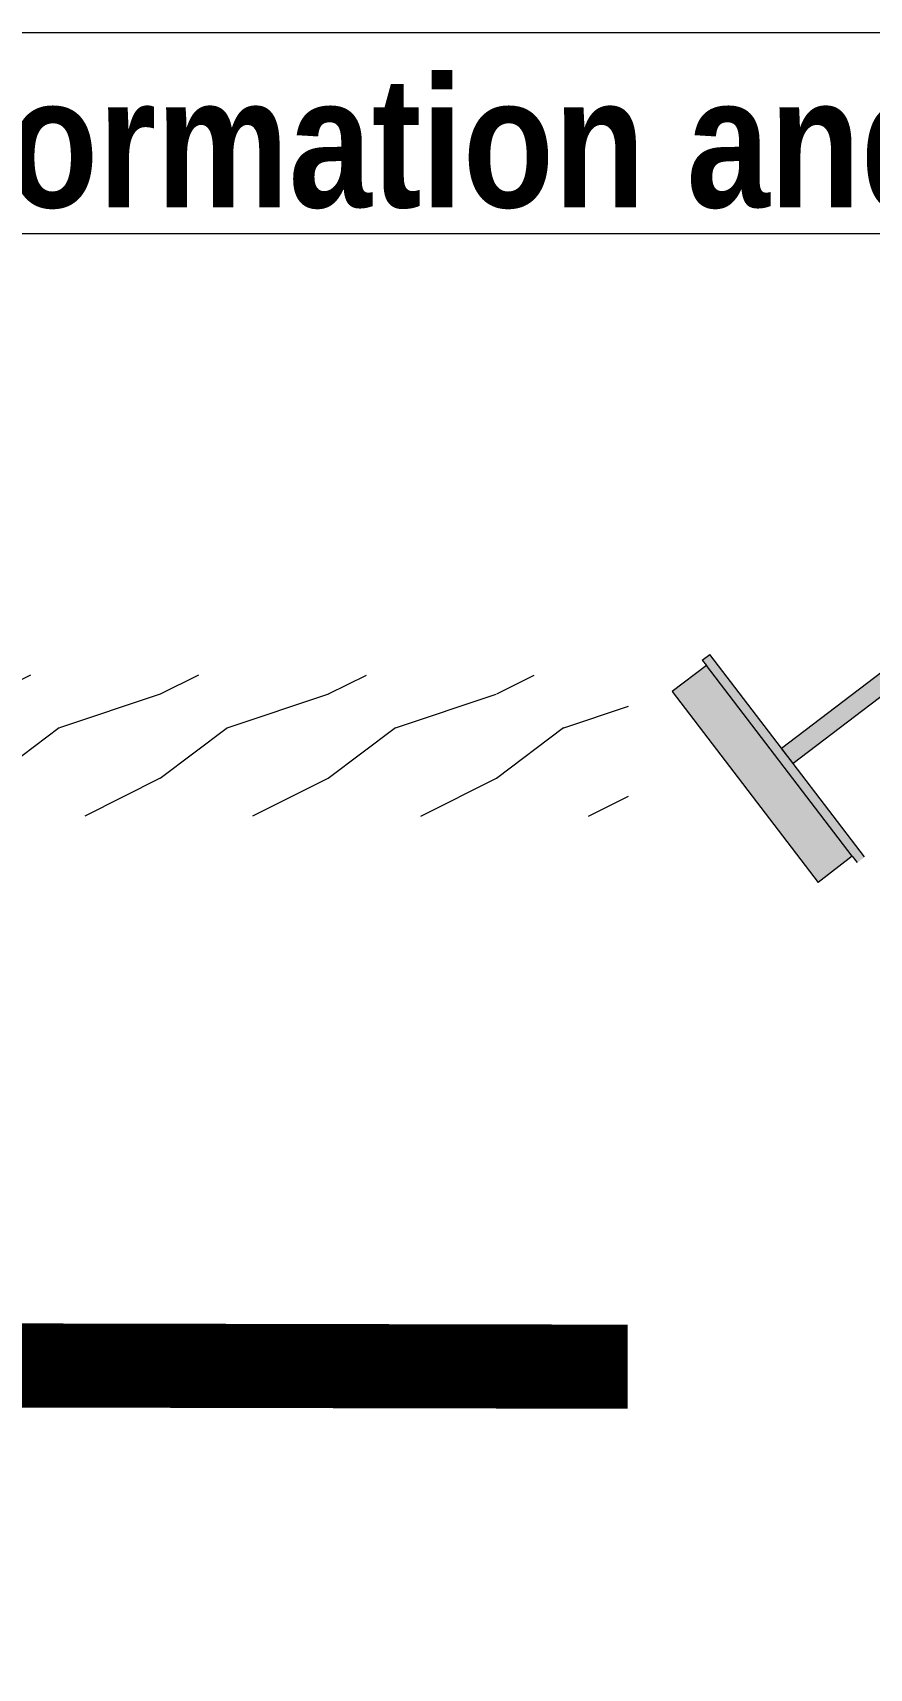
# Model space of a CAD drawing. Header units: inches. Extents: x -441 to 7, y -96 to 2.
# Drawn here: x 5.624 to 6.122, y 1.141 to 2.113 of the extents above; entities that cross this region are included whole.
import ezdxf

# ---------------------------------------------------------------- set-up
doc = ezdxf.new("R2010")
doc.units = ezdxf.units.IN
doc.header["$MEASUREMENT"] = 0
for name, color, linetype, lineweight in [('BP Primer', 2, 'Continuous', 0), ('Text', 20, 'Continuous', 0), ('Vector Picture Geometry', 6, 'Continuous', 0)]:
    doc.layers.add(name, color=color, linetype=linetype, lineweight=lineweight)
doc.styles.add('GENERATED_STYLE_6', font='ARIALNB.TTF')

msp = doc.modelspace()

# ---------------------------------------------------------------- hatches: boundary and pattern name
at = {"layer": 'BP Primer'}
h = msp.add_hatch(dxfattribs=at)
h.set_pattern_fill('WOOD6', color=6, scale=0.1, pattern_type=2)
h.set_pattern_definition([(216.8699, (0.04, 0.1), (0.29999999, 0.20000001), [0.05, -0.45]), (206.5651, (0.1, 0.07), (-0.0999999, -0.10000013), [0.1118034, -0.1118034]), (198.4349, (0.1, 0.02), (-0.20000004, -0.09999984), [0.0632456, -0.2529822])])
h.paths.add_polyline_path([(5.26851, 1.64821), (5.26851, 1.73202), (5.97854, 1.73123), (5.97854, 1.64742)])
at = {"layer": 'Vector Picture Geometry'}
h = msp.add_hatch(color=254, dxfattribs=at)
h.dxf.hatch_style = 1
h.paths.add_polyline_path([(6.45623, 1.96755, 1), (6.44932, 1.97665), (6.06974, 1.68813), (6.07668, 1.67906)])
h = msp.add_hatch(color=164, dxfattribs=at)
h.dxf.hatch_style = 1
h.paths.add_polyline_path([(6.07061, 1.687), (6.06974, 1.68813), (6.02708, 1.74387), (6.02267, 1.74049), (6.02513, 1.73726), (6.11189, 1.62391), (6.11483, 1.62007), (6.11925, 1.62345), (6.07668, 1.67906), (6.07571, 1.68034)])
h = msp.add_hatch(color=254, dxfattribs=at)
h.dxf.hatch_style = 1
h.paths.add_polyline_path([(6.02513, 1.73726), (6.00482, 1.72171), (6.09157, 1.60836), (6.11189, 1.62391)])

# ---------------------------------------------------------------- linework, layer by layer
for p, q in [((6.02267, 1.74049), (6.02708, 1.74387)), ((6.02267, 1.74049), (6.02513, 1.73726)), ((6.06974, 1.68813), (6.02708, 1.74387)), ((6.02513, 1.73726), (6.00482, 1.72171)), ((6.11189, 1.62391), (6.02513, 1.73726)), ((6.00482, 1.72171), (6.09157, 1.60836)), ((6.07061, 1.687), (6.06974, 1.68813)), ((6.07571, 1.68034), (6.07061, 1.687)), ((6.07668, 1.67906), (6.07571, 1.68034)), ((6.11925, 1.62345), (6.07668, 1.67906)), ((6.11189, 1.62391), (6.09157, 1.60836)), ((6.11189, 1.62391), (6.11483, 1.62007))]:
    msp.add_line(p, q, dxfattribs=at)
at = {"layer": 'Vector Picture Geometry', "color": 7, "linetype": 'Continuous', "flags": 128}
msp.add_lwpolyline([(0, 0), (6.85696, 0), (6.85696, 2.11341), (0, 2.11341)], close=True, dxfattribs=at)
at = {"layer": 'Vector Picture Geometry', "color": 6}
msp.add_lwpolyline([(6.06974, 1.68813), (6.44932, 1.97665, -1), (6.45623, 1.96755), (6.07668, 1.67906)], format="xyb", close=True, dxfattribs=at)
at = {"layer": 'Vector Picture Geometry', "color": 42, "const_width": 0.05}
msp.add_lwpolyline([(5.97826, 1.32044), (5.27428, 1.32188)], dxfattribs=at)

# ---------------------------------------------------------------- texts
at = {"layer": 'Text', "insert": (4.3371, 2.08703), "char_height": 0.0774706, "attachment_point": 1, "style": 'GENERATED_STYLE_6'}
msp.add_mtext('\\A1;\\pxql,t4.57143,8.57141;{\\LRT250 - Additional Product Information and Components}', dxfattribs=at)

doc.saveas('drawing.dxf')
